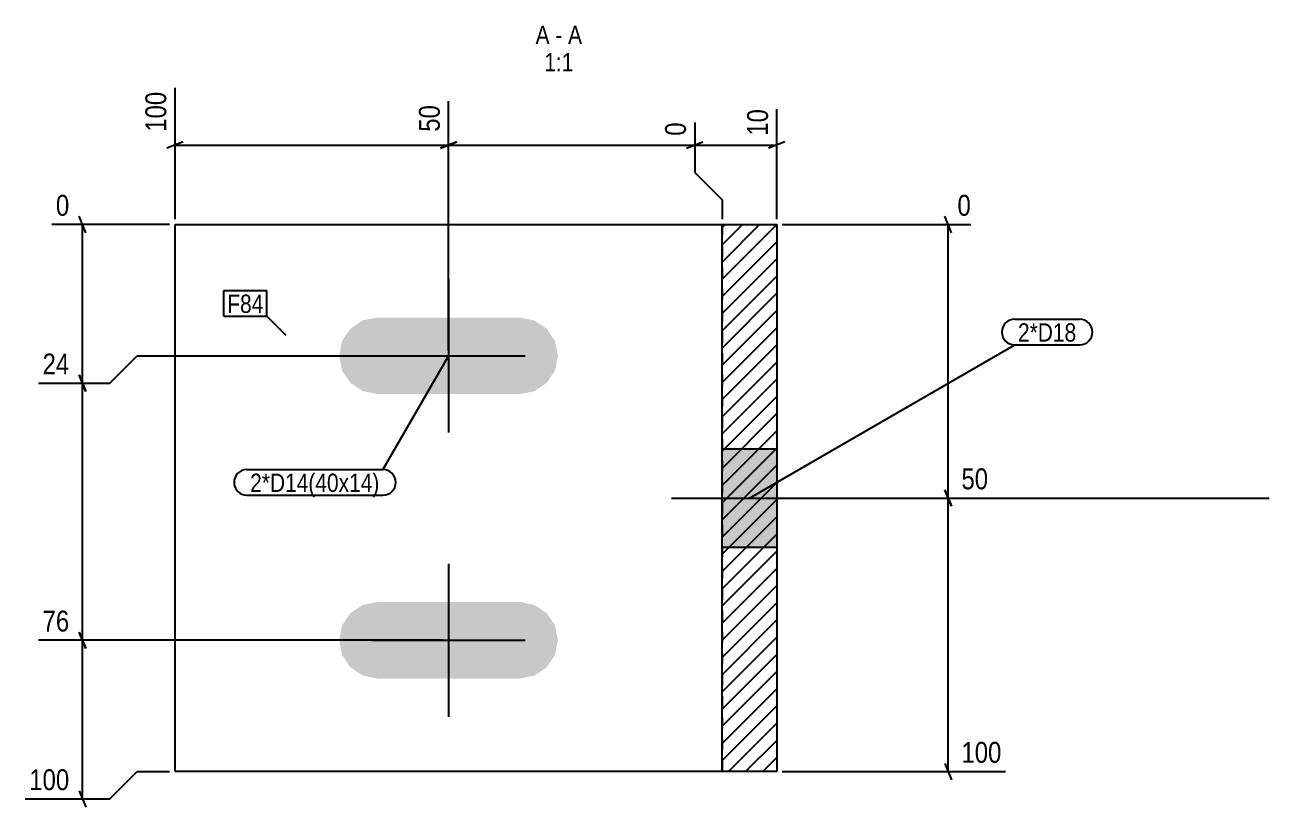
# Model space of a CAD drawing. Header units: millimetres. Extents: x 2 to 16242, y -61 to 156.
# Drawn here: x 10766.9 to 10994.4, y 2.4 to 145.4 of the extents above; entities that cross this region are included whole.
import ezdxf

# ---------------------------------------------------------------- set-up
doc = ezdxf.new("R2010")
doc.units = ezdxf.units.MM
doc.linetypes.add('DXK_LINE_DOT2', pattern=[3.9198, 1.9599, -1.9599])
for name, color, linetype in [('MÅLSÆTNING', 7, 'Continuous'), ('STÅL', 7, 'Continuous'), ('TEKST', 7, 'Continuous')]:
    doc.layers.add(name, color=color, linetype=linetype)
doc.styles.add('Arial Narrow', font='ARIALN.TTF', dxfattribs={"height": 0.2})

msp = doc.modelspace()

# ---------------------------------------------------------------- hatches: boundary and pattern name
at = {"layer": 'STÅL', "linetype": 'Continuous'}
h = msp.add_hatch(dxfattribs=at)
h.set_pattern_fill('', scale=0.7, style=0, pattern_type=0)
h.set_pattern_definition([(45, (10904.3798, 108.9), (-1.571545, 1.571545), [])])
h.paths.add_polyline_path([(10904.38, 8.9), (10904.38, 108.9), (10894.38, 108.9), (10894.38, 8.9)])
for points in [[(10863.85, 82.22), (10864.38, 84.9), (10863.85, 87.58), (10862.33, 89.85), (10860.06, 91.37), (10857.38, 91.9), (10831.38, 91.9), (10828.7, 91.37), (10826.43, 89.85), (10824.91, 87.58), (10824.38, 84.9), (10824.91, 82.22), (10826.43, 79.95), (10828.7, 78.43), (10831.38, 77.9), (10857.38, 77.9), (10860.06, 78.43), (10862.33, 79.95)], [(10904.38, 49.9), (10904.38, 67.9), (10894.38, 67.9), (10894.38, 49.9)], [(10904.38, 49.9), (10904.38, 67.9), (10894.38, 67.9), (10894.38, 49.9)], [(10863.85, 30.22), (10864.38, 32.9), (10863.85, 35.58), (10862.33, 37.85), (10860.06, 39.37), (10857.38, 39.9), (10831.38, 39.9), (10828.7, 39.37), (10826.43, 37.85), (10824.91, 35.58), (10824.38, 32.9), (10824.91, 30.22), (10826.43, 27.95), (10828.7, 26.43), (10831.38, 25.9), (10857.38, 25.9), (10860.06, 26.43), (10862.33, 27.95)]]:
    msp.add_hatch(color=96, dxfattribs=at).paths.add_polyline_path(points)

# ---------------------------------------------------------------- linework, layer by layer
at = {"layer": 'MÅLSÆTNING', "color": 7, "linetype": 'Continuous'}
for p, q in [((10794.38, 109.9), (10794.38, 133.9)), ((10844.38, 85.9), (10844.38, 131.46)), ((10844.38, 85.9), (10844.38, 131.46)), ((10904.38, 109.9), (10904.38, 130)), ((10889.38, 127.56), (10889.38, 118.43)), ((10889.38, 127.56), (10889.38, 118.43)), ((10795.88, 124.03), (10792.88, 122.83)), ((10794.38, 123.43), (10844.38, 123.43)), ((10845.88, 124.03), (10842.88, 122.83)), ((10842.88, 122.83), (10845.88, 124.03)), ((10844.38, 123.43), (10889.38, 123.43)), ((10887.88, 122.83), (10890.88, 124.03)), ((10887.88, 122.83), (10890.88, 124.03)), ((10889.38, 123.43), (10904.38, 123.43)), ((10905.88, 124.03), (10902.88, 122.83)), ((10889.38, 118.43), (10894.38, 113.43)), ((10889.38, 118.43), (10894.38, 113.43)), ((10894.38, 113.43), (10894.38, 109.9)), ((10894.38, 113.43), (10894.38, 109.9)), ((10778.08, 107.4), (10776.88, 110.4)), ((10936.31, 107.4), (10935.11, 110.4)), ((10793.38, 108.9), (10771.88, 108.9)), ((10777.48, 79.9), (10777.48, 108.9)), ((10905.38, 108.9), (10939.85, 108.9)), ((10935.71, 58.9), (10935.71, 108.9)), ((10782.48, 79.9), (10787.48, 84.9)), ((10782.48, 79.9), (10787.48, 84.9)), ((10787.48, 84.9), (10843.38, 84.9)), ((10787.48, 84.9), (10843.38, 84.9)), ((10769.45, 79.9), (10782.48, 79.9)), ((10769.45, 79.9), (10782.48, 79.9)), ((10776.88, 81.4), (10778.08, 78.4)), ((10778.08, 78.4), (10776.88, 81.4)), ((10777.48, 32.9), (10777.48, 79.9)), ((10935.11, 60.4), (10936.31, 57.4)), ((10936.31, 57.4), (10935.11, 60.4)), ((10905.38, 58.9), (10943.74, 58.9)), ((10905.38, 58.9), (10943.74, 58.9)), ((10935.71, 8.9), (10935.71, 58.9)), ((10778.08, 31.4), (10776.88, 34.4)), ((10843.38, 32.9), (10769.45, 32.9)), ((10777.48, 3.9), (10777.48, 32.9)), ((10935.11, 10.4), (10936.31, 7.4)), ((10782.48, 3.9), (10787.48, 8.9)), ((10787.48, 8.9), (10793.38, 8.9)), ((10905.38, 8.9), (10946.18, 8.9)), ((10776.88, 5.4), (10778.08, 2.4)), ((10767.01, 3.9), (10782.48, 3.9))]:
    msp.add_line(p, q, dxfattribs=at)
at = {"layer": 'STÅL', "color": 2, "linetype": 'Continuous'}
for p, q in [((10794.38, 8.9), (10794.38, 108.9)), ((10794.38, 108.9), (10894.38, 108.9)), ((10894.38, 8.9), (10894.38, 108.9)), ((10894.38, 108.9), (10904.38, 108.9)), ((10904.38, 108.9), (10904.38, 8.9)), ((10894.38, 8.9), (10794.38, 8.9)), ((10904.38, 8.9), (10894.38, 8.9))]:
    msp.add_line(p, q, dxfattribs=at)
at = {"layer": 'STÅL', "color": 7, "linetype": 'DXK_LINE_DOT2'}
msp.add_line((10894.38, 108.9), (10894.38, 8.9), dxfattribs=at)
at = {"layer": 'STÅL', "color": 96, "linetype": 'Continuous'}
for p, q in [((10844.38, 98.9), (10844.38, 70.9)), ((10830.38, 84.9), (10858.38, 84.9)), ((10894.38, 67.9), (10904.38, 67.9)), ((10894.38, 67.9), (10904.38, 67.9)), ((10885.14, 58.9), (10994.38, 58.9)), ((10885.14, 58.9), (10994.38, 58.9)), ((10894.38, 49.9), (10904.38, 49.9)), ((10894.38, 49.9), (10904.38, 49.9)), ((10844.38, 46.9), (10844.38, 18.9)), ((10830.38, 32.9), (10858.38, 32.9))]:
    msp.add_line(p, q, dxfattribs=at)

# ---------------------------------------------------------------- wipeouts: each hides what was drawn before it
at = {"color": 0, "linetype": 'Continuous'}
for points in [[(10862.86, 141.9), (10862.86, 145.4), (10860.3, 145.4), (10860.3, 141.9)], [(10867.21, 136.9), (10867.21, 140.4), (10861.88, 140.4), (10861.88, 136.9)]]:
    msp.add_wipeout(points, dxfattribs=at).dxf.layer = 'TEKST'
at = {"color": 0}
for points in [[(10810.54, 92.74), (10810.54, 96.24), (10803.93, 96.24), (10803.93, 92.74)], [(10959.13, 87.5), (10959.13, 91), (10948.48, 91), (10948.48, 87.5)], [(10831.78, 60.02), (10831.78, 63.52), (10808.12, 63.52), (10808.12, 60.02)]]:
    msp.add_wipeout(points, dxfattribs=at).dxf.layer = 'TEKST'

# ---------------------------------------------------------------- next in the draw order: texts
at = {"layer": 'TEKST', "color": 3, "linetype": 'Continuous', "style": 'Arial Narrow'}
msp.add_text('1:1', height=3.34, dxfattribs=at).set_placement((10861.88, 136.9))

# ---------------------------------------------------------------- next in the draw order: wipeouts: each hides what was drawn before it
at = {"color": 0, "linetype": 'Continuous'}
for points, layer in [([(10793.58, 133.97), (10787.98, 133.97), (10787.98, 125.06), (10793.58, 125.06)], 'MÅLSÆTNING'), ([(10843.58, 131.53), (10837.98, 131.53), (10837.98, 125.06), (10843.58, 125.06)], 'MÅLSÆTNING'), ([(10903.58, 130.8), (10897.98, 130.8), (10897.98, 124.33), (10903.58, 124.33)], 'MÅLSÆTNING'), ([(10888.58, 128.36), (10882.98, 128.36), (10882.98, 124.33), (10888.58, 124.33)], 'MÅLSÆTNING'), ([(10775.85, 109.7), (10775.85, 115.3), (10771.81, 115.3), (10771.81, 109.7)], 'MÅLSÆTNING'), ([(10940.65, 109.7), (10940.65, 115.3), (10936.61, 115.3), (10936.61, 109.7)], 'MÅLSÆTNING'), ([(10775.85, 80.7), (10775.85, 86.3), (10769.37, 86.3), (10769.37, 80.7)], 'MÅLSÆTNING'), ([(10943.82, 59.7), (10943.82, 65.3), (10937.34, 65.3), (10937.34, 59.7)], 'MÅLSÆTNING'), ([(10775.85, 33.7), (10775.85, 39.3), (10769.37, 39.3), (10769.37, 33.7)], 'MÅLSÆTNING'), ([(10946.25, 9.7), (10946.25, 15.3), (10937.34, 15.3), (10937.34, 9.7)], 'MÅLSÆTNING'), ([(10775.85, 4.7), (10775.85, 10.3), (10766.94, 10.3), (10766.94, 4.7)], 'MÅLSÆTNING'), ([(10865.18, 141.9), (10865.18, 145.4), (10863.91, 145.4), (10863.91, 141.9)], 'TEKST')]:
    msp.add_wipeout(points, dxfattribs=at).dxf.layer = layer
at = {"color": 0}
for points in [[(10810.54, 92.74), (10810.54, 96.24), (10803.93, 96.24), (10803.93, 92.74)], [(10959.13, 87.5), (10959.13, 91), (10948.48, 91), (10948.48, 87.5)], [(10831.78, 60.02), (10831.78, 63.52), (10808.12, 63.52), (10808.12, 60.02)]]:
    msp.add_wipeout(points, dxfattribs=at).dxf.layer = 'TEKST'

# ---------------------------------------------------------------- next in the draw order: linework, layer by layer
at = {"layer": 'MÅLSÆTNING', "color": 7, "linetype": 'Continuous'}
for p, q in [((10776.88, 34.4), (10778.08, 31.4)), ((10843.38, 32.9), (10769.45, 32.9))]:
    msp.add_line(p, q, dxfattribs=at)
at = {"layer": 'TEKST', "color": 7, "linetype": 'Continuous'}
for p, q in [((10803.33, 96.84), (10811.14, 96.84)), ((10803.33, 92.14), (10803.33, 96.84)), ((10811.14, 92.14), (10811.14, 96.84)), ((10803.33, 92.14), (10811.14, 92.14)), ((10814.67, 88.61), (10811.14, 92.14)), ((10947.88, 91.6), (10959.73, 91.6)), ((10899.38, 58.9), (10947.88, 86.9)), ((10947.88, 86.9), (10959.73, 86.9)), ((10844.38, 84.9), (10832.38, 64.12)), ((10807.52, 64.12), (10832.38, 64.12)), ((10807.52, 59.42), (10832.38, 59.42))]:
    msp.add_line(p, q, dxfattribs=at)
for centre, start, end in [((10947.88, 89.25), 90, 270), ((10959.73, 89.25), 270, 90), ((10807.52, 61.77), 90, 270), ((10832.38, 61.77), 270, 90)]:
    msp.add_arc(centre, 2.35, start, end, dxfattribs=at)

# ---------------------------------------------------------------- next in the draw order: texts
at = {"layer": 'MÅLSÆTNING', "color": 3, "linetype": 'Continuous', "style": 'Arial Narrow'}
for s, height, p in [('100', 3.818, (10792.78, 125.86)), ('50', 3.818, (10842.78, 125.86)), ('10', 3.818, (10902.78, 125.13)), ('0', 3.82, (10887.78, 125.13))]:
    msp.add_text(s, height=height, rotation=90.0002, dxfattribs=at).set_placement(p)
for s, height, p in [('0', 3.82, (10772.61, 110.5)), ('0', 3.82, (10937.41, 110.5)), ('24', 3.818, (10770.17, 81.5)), ('50', 3.818, (10938.14, 60.5)), ('76', 3.818, (10770.17, 34.5)), ('100', 3.818, (10938.14, 10.5)), ('100', 3.818, (10767.74, 5.5))]:
    msp.add_text(s, height=height, dxfattribs=at).set_placement(p)
at = {"layer": 'TEKST', "color": 3, "linetype": 'Continuous', "style": 'Arial Narrow'}
for s, p in [('A', (10860.3, 141.9)), ('-', (10863.91, 141.9))]:
    msp.add_text(s, height=3.34, dxfattribs=at).set_placement(p)
at = {"layer": 'TEKST', "color": 3, "style": 'Arial Narrow'}
for s, height, p in [('F84', 3.34, (10803.93, 92.74)), ('2*D18', 3.34, (10948.48, 87.5)), ('2*D14(40x14)', 3.3405, (10808.12, 60.02))]:
    msp.add_text(s, height=height, dxfattribs=at).set_placement(p)

# ---------------------------------------------------------------- next in the draw order: wipeouts: each hides what was drawn before it
at = {"color": 0, "linetype": 'Continuous'}
msp.add_wipeout([(10868.79, 141.9), (10868.79, 145.4), (10866.23, 145.4), (10866.23, 141.9)], dxfattribs=at).dxf.layer = 'TEKST'

# ---------------------------------------------------------------- next in the draw order: texts
at = {"layer": 'TEKST', "color": 3, "linetype": 'Continuous', "style": 'Arial Narrow'}
msp.add_text('A', height=3.34, dxfattribs=at).set_placement((10866.23, 141.9))

doc.saveas('drawing.dxf')
